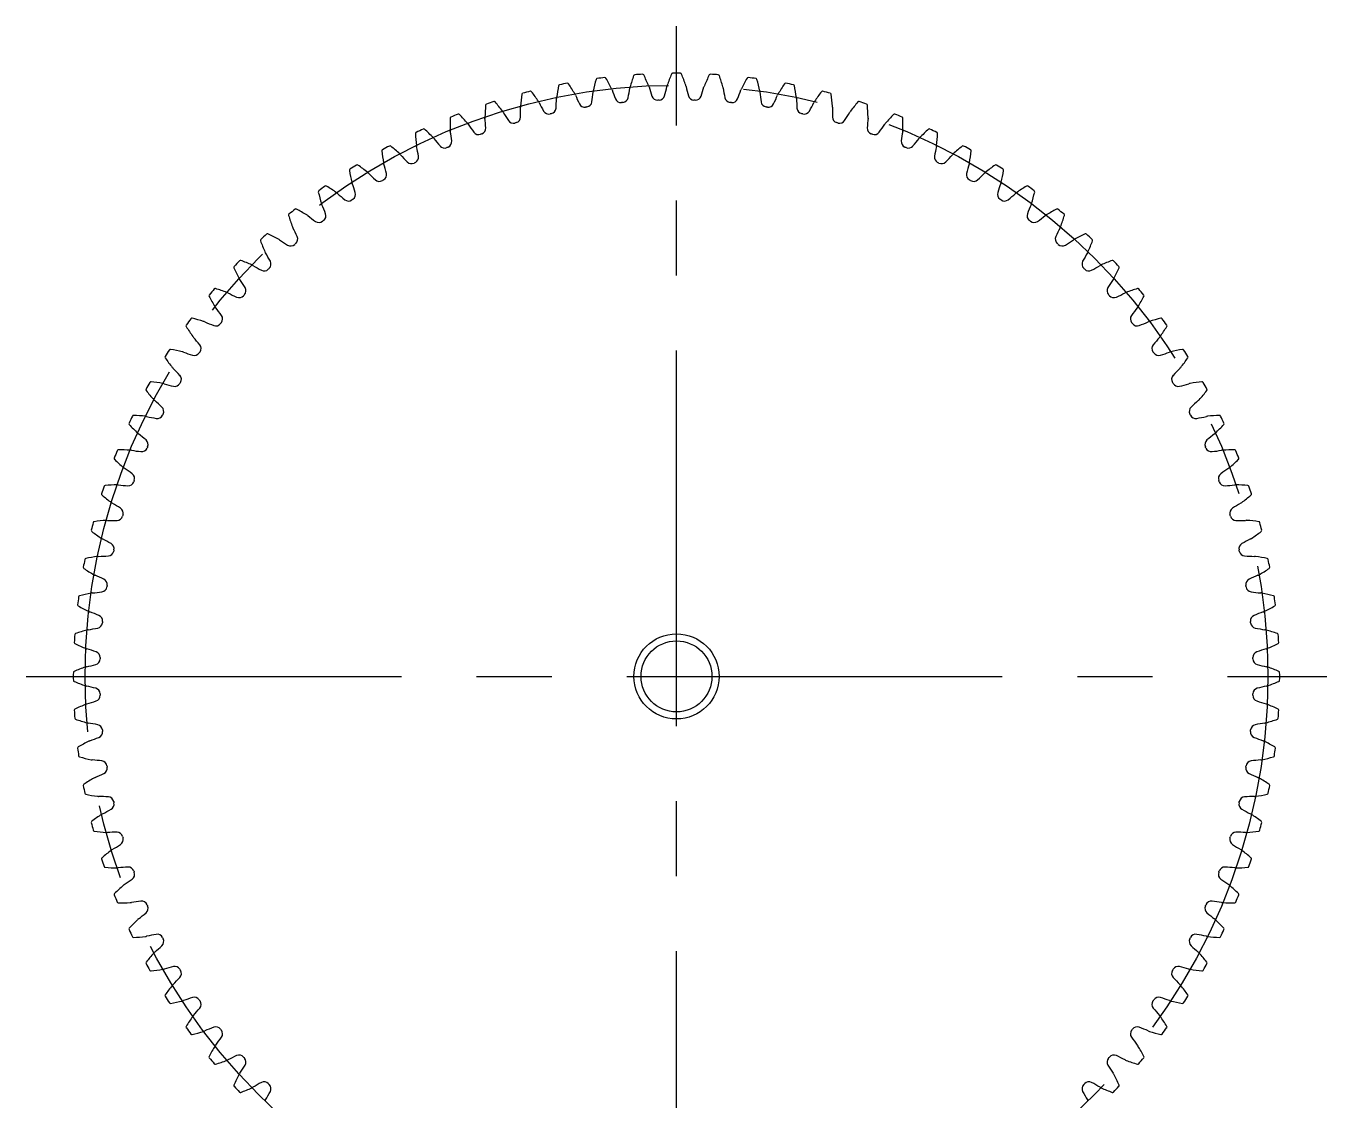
# Model space of a CAD drawing. Extents: x -2 to 81, y -8 to 63.
# Drawn here: x -2 to 53, y 17.5 to 63 of the extents above; entities that cross this region are included whole.
import ezdxf

# ---------------------------------------------------------------- set-up
doc = ezdxf.new("R2010")
doc.units = 0
doc.header["$LTSCALE"] = 0.5
doc.linetypes.add('CENTER', pattern=[50.8, 31.75, -6.35, 6.35, -6.35])
doc.layers.add('MSM_CENTER', color=1, linetype='CENTER')
doc.layers.add('MSM_CONTINUOUS', color=7, linetype='CONTINUOUS')

msp = doc.modelspace()

# ---------------------------------------------------------------- linework, layer by layer
at = {"layer": 'MSM_CENTER'}
for p, q in [((25.5, 8), (25.5, 63)), ((-2, 35.5), (53, 35.5))]:
    msp.add_line(p, q, dxfattribs=at)
msp.add_circle((25.5, 35.5), 25, dxfattribs=at)
at = {"layer": 'MSM_CONTINUOUS'}
for radius in [1.8, 1.5]:
    msp.add_circle((25.5, 35.5), radius, dxfattribs=at)
for centre, radius, start, end in [((20.567, 60.467), 0.05, 101.1765, 168.2292), ((25.5, 35.5), 25.5, 100.4241, 101.1759), ((20.895, 60.53), 0.05, 33.3708, 100.4241), ((13.978, 55.974), 8.333, 29.9, 33.3708), ((30.132, 58.532), 8.333, 164.6292, 168.1), ((22.145, 60.728), 0.05, 97.5765, 164.6292), ((25.5, 35.5), 25.5, 96.8241, 97.5759), ((22.476, 60.77), 0.05, 29.7708, 96.824), ((15.286, 56.657), 8.333, 26.3, 29.7708), ((31.569, 58.196), 8.333, 161.0292, 164.5), ((23.735, 60.889), 0.05, 93.9759, 161.0292), ((25.5, 35.5), 25.5, 93.2241, 93.9759), ((24.069, 60.91), 0.05, 26.1708, 93.2241), ((16.635, 57.256), 8.333, 22.7, 26.1708), ((32.982, 57.77), 8.333, 157.4292, 160.9), ((25.333, 60.949), 0.05, 90.3759, 157.4292), ((25.5, 35.5), 25.5, 89.6241, 90.3759), ((25.667, 60.949), 0.05, 22.5708, 89.624), ((18.018, 57.77), 8.333, 19.1, 22.5708), ((34.365, 57.256), 8.333, 153.8292, 157.3), ((26.931, 60.91), 0.05, 86.7759, 153.8292), ((25.5, 35.5), 25.5, 86.0241, 86.7759), ((27.265, 60.889), 0.05, 18.9708, 86.0241), ((19.431, 58.196), 8.333, 15.5, 18.9708), ((35.714, 56.657), 8.333, 150.2292, 153.7), ((28.524, 60.77), 0.05, 83.1759, 150.2292), ((25.5, 35.5), 25.5, 82.4241, 83.1759), ((28.855, 60.728), 0.05, 15.3708, 82.4241), ((20.868, 58.532), 8.333, 11.9, 15.3708), ((37.022, 55.974), 8.333, 146.6292, 150.1), ((30.105, 60.53), 0.05, 79.5759, 146.6292), ((25.5, 35.5), 25.5, 78.8241, 79.5759), ((30.433, 60.467), 0.05, 11.7708, 78.8241), ((27.208, 58.931), 8.333, 171.8292, 175.3), ((19.009, 60.108), 0.05, 104.7765, 171.8292), ((25.5, 35.5), 25.5, 104.0241, 104.7759), ((19.333, 60.191), 0.05, 36.9708, 104.0241), ((12.715, 55.21), 8.333, 33.5, 36.9708), ((20.842, 59.921), 0.416, 171.7, 178.794), ((28.676, 58.778), 8.333, 168.2292, 171.7), ((20.842, 59.921), 0.416, 22.806, 29.9001), ((28.316, 63.063), 7.692, 202.806, 205.8598), ((14.305, 60.844), 7.692, 352.1402, 355.194), ((22.384, 60.165), 0.416, 168.1, 175.194), ((22.384, 60.165), 0.416, 19.206, 26.3001), ((30.041, 62.832), 7.692, 199.206, 202.2598), ((23.212, 60.018), 0.25, 275.3309, 348.5402), ((15.918, 61.497), 7.692, 348.5402, 351.594), ((23.939, 60.312), 0.416, 164.5, 171.594), ((23.939, 60.312), 0.416, 15.606, 22.7001), ((31.748, 62.493), 7.692, 195.606, 198.6598), ((24.697, 60.112), 0.25, 198.6599, 271.8691), ((24.756, 60.114), 0.25, 271.731, 344.9402), ((17.569, 62.047), 7.692, 344.9402, 347.994), ((25.5, 60.361), 0.416, 160.9, 167.994), ((25.5, 60.361), 0.416, 12.006, 19.1001), ((33.431, 62.047), 7.692, 192.006, 195.0598), ((26.244, 60.114), 0.25, 195.0599, 268.2691), ((26.303, 60.112), 0.25, 268.1309, 341.3401), ((19.252, 62.493), 7.692, 341.3402, 344.394), ((27.061, 60.312), 0.416, 157.3, 164.394), ((27.061, 60.312), 0.416, 8.406, 15.5), ((35.082, 61.497), 7.692, 188.406, 191.4598), ((27.788, 60.018), 0.25, 191.4599, 264.6691), ((20.959, 62.832), 7.692, 337.7402, 340.794), ((28.616, 60.165), 0.416, 153.7, 160.794), ((28.616, 60.165), 0.416, 4.806, 11.9), ((36.695, 60.844), 7.692, 184.806, 187.8598), ((22.684, 63.063), 7.692, 334.1402, 337.194), ((30.158, 59.921), 0.416, 150.1, 157.194), ((22.324, 58.778), 8.333, 8.3, 11.7708), ((30.158, 59.921), 0.416, 1.206, 8.3), ((38.285, 55.21), 8.333, 143.0292, 146.5), ((31.667, 60.191), 0.05, 75.9759, 143.0292), ((25.5, 35.5), 25.5, 75.2241, 75.9759), ((31.991, 60.108), 0.05, 8.1708, 75.2241), ((23.792, 58.931), 8.333, 4.7, 8.1708), ((25.734, 58.992), 8.333, 175.4292, 178.9), ((17.477, 59.652), 0.05, 108.3765, 175.4292), ((25.5, 35.5), 25.5, 107.6241, 108.3759), ((17.795, 59.755), 0.05, 40.5708, 107.6241), ((11.502, 54.368), 8.333, 37.1, 40.5708), ((19.317, 59.58), 0.416, 175.3, 182.394), ((11.217, 59.241), 7.692, 359.3402, 2.394), ((19.317, 59.58), 0.416, 26.406, 33.5001), ((26.579, 63.186), 7.692, 206.406, 209.4598), ((20.099, 59.525), 0.25, 209.4599, 282.6691), ((20.157, 59.538), 0.25, 282.5309, 355.7402), ((12.735, 60.091), 7.692, 355.7402, 358.794), ((21.618, 59.817), 0.25, 205.8599, 279.0691), ((25.5, 35.5), 24.375, 98.9309, 99.0691), ((21.677, 59.826), 0.25, 278.9309, 352.1402), ((23.153, 60.013), 0.25, 202.2599, 275.4691), ((25.5, 35.5), 24.375, 95.3309, 95.4691), ((25.5, 35.5), 24.375, 91.7309, 91.8691), ((25.5, 35.5), 24.375, 88.1309, 88.2691), ((25.5, 35.5), 24.375, 84.5309, 84.6691), ((27.847, 60.013), 0.25, 264.5309, 337.7401), ((29.323, 59.826), 0.25, 187.8599, 261.0691), ((25.5, 35.5), 24.375, 80.9309, 81.0691), ((29.382, 59.817), 0.25, 260.9309, 334.1401), ((38.265, 60.091), 7.692, 181.206, 184.2598), ((30.843, 59.538), 0.25, 184.2599, 257.4691), ((30.901, 59.525), 0.25, 257.3309, 330.5401), ((24.421, 63.186), 7.692, 330.5402, 333.594), ((31.683, 59.58), 0.416, 146.5, 153.594), ((39.783, 59.241), 7.692, 177.606, 180.6598), ((31.683, 59.58), 0.416, 357.606, 4.7), ((39.498, 54.368), 8.333, 139.4292, 142.9), ((33.205, 59.755), 0.05, 72.3759, 139.4292), ((25.5, 35.5), 25.5, 71.6241, 72.3759), ((33.523, 59.652), 0.05, 4.5708, 71.6241), ((25.266, 58.992), 8.333, 1.1, 4.5708), ((24.258, 58.96), 8.333, 179.0292, 182.5), ((15.976, 59.101), 0.05, 111.9765, 179.0292), ((25.5, 35.5), 25.5, 111.2241, 111.9759), ((16.287, 59.224), 0.05, 44.1708, 111.2241), ((10.345, 53.452), 8.333, 40.7, 44.1708), ((16.348, 58.615), 0.416, 33.606, 40.7001), ((17.818, 59.144), 0.416, 178.9, 185.994), ((9.754, 58.297), 7.692, 2.9402, 5.994), ((17.818, 59.144), 0.416, 30.006, 37.1001), ((24.839, 63.199), 7.692, 210.006, 213.0598), ((18.601, 59.139), 0.25, 213.0598, 286.2691), ((25.5, 35.5), 24.375, 106.1309, 106.2691), ((18.658, 59.155), 0.25, 286.1309, 359.3402), ((25.5, 35.5), 24.375, 102.5309, 102.6691), ((25.5, 35.5), 24.375, 77.3309, 77.4691), ((32.342, 59.155), 0.25, 180.6599, 253.8691), ((25.5, 35.5), 24.375, 73.7309, 73.8691), ((32.399, 59.139), 0.25, 253.7309, 326.9401), ((26.161, 63.199), 7.692, 326.9402, 329.994), ((33.182, 59.144), 0.416, 142.9, 149.994), ((41.246, 58.297), 7.692, 174.006, 177.0598), ((33.182, 59.144), 0.416, 354.006, 1.1), ((34.652, 58.615), 0.416, 139.3, 146.394), ((40.655, 53.452), 8.333, 135.8292, 139.3), ((34.713, 59.224), 0.05, 68.7759, 135.8292), ((25.5, 35.5), 25.5, 68.0241, 68.7759), ((35.024, 59.101), 0.05, 0.9708, 68.0241), ((26.742, 58.96), 8.333, 357.5, 0.9708), ((14.513, 58.456), 0.05, 115.5759, 182.6292), ((22.788, 58.836), 8.333, 182.6292, 186.1), ((25.5, 35.5), 25.5, 114.8241, 115.5759), ((14.815, 58.598), 0.05, 47.7708, 114.8241), ((9.248, 52.465), 8.333, 44.3, 47.7708), ((16.348, 58.615), 0.416, 182.5, 189.594), ((8.354, 57.264), 7.692, 6.5402, 9.594), ((23.101, 63.103), 7.692, 213.606, 216.6598), ((17.131, 58.659), 0.25, 216.6598, 289.8691), ((25.5, 35.5), 24.375, 109.7309, 109.8691), ((17.187, 58.679), 0.25, 289.7309, 2.9402), ((33.813, 58.679), 0.25, 177.0599, 250.2691), ((25.5, 35.5), 24.375, 70.1309, 70.2691), ((33.869, 58.659), 0.25, 250.1309, 323.3401), ((27.899, 63.103), 7.692, 323.3402, 326.394), ((42.646, 57.264), 7.692, 170.406, 173.4598), ((34.652, 58.615), 0.416, 350.406, 357.5), ((41.752, 52.465), 8.333, 132.2292, 135.7), ((36.185, 58.598), 0.05, 65.1759, 132.2292), ((25.5, 35.5), 25.5, 64.4241, 65.1759), ((28.212, 58.836), 8.333, 353.9, 357.3708), ((36.487, 58.456), 0.05, 357.3708, 64.4241), ((13.093, 57.721), 0.05, 119.1759, 186.2292), ((25.5, 35.5), 25.5, 118.4241, 119.1759), ((13.386, 57.882), 0.05, 51.3708, 118.4241), ((8.215, 51.411), 8.333, 47.9, 51.3708), ((14.915, 57.995), 0.416, 186.1, 193.194), ((7.021, 56.144), 7.692, 10.1402, 13.194), ((14.915, 57.995), 0.416, 37.206, 44.3001), ((21.372, 62.898), 7.692, 217.206, 220.2598), ((15.693, 58.088), 0.25, 220.2598, 293.4691), ((25.5, 35.5), 24.375, 113.3309, 113.4691), ((15.747, 58.111), 0.25, 293.3309, 6.5402), ((35.253, 58.111), 0.25, 173.4599, 246.6691), ((25.5, 35.5), 24.375, 66.5309, 66.6691), ((35.307, 58.088), 0.25, 246.5309, 319.7401), ((29.628, 62.898), 7.692, 319.7402, 322.794), ((36.085, 57.995), 0.416, 135.7, 142.794), ((43.979, 56.144), 7.692, 166.806, 169.8598), ((36.085, 57.995), 0.416, 346.806, 353.9), ((42.785, 51.411), 8.333, 128.6292, 132.1), ((37.614, 57.882), 0.05, 61.5765, 128.6292), ((25.5, 35.5), 25.5, 60.8241, 61.5759), ((37.907, 57.721), 0.05, 353.7708, 60.8241), ((21.328, 58.62), 8.333, 186.2292, 189.7), ((13.523, 57.286), 0.416, 189.7, 196.794), ((13.523, 57.286), 0.416, 40.806, 47.9001), ((19.66, 62.584), 7.692, 220.806, 223.8598), ((14.294, 57.428), 0.25, 223.8598, 297.0691), ((25.5, 35.5), 24.375, 116.9309, 117.0691), ((14.347, 57.454), 0.25, 296.9309, 10.1402), ((36.653, 57.454), 0.25, 169.8599, 243.0691), ((25.5, 35.5), 24.375, 62.9309, 63.0691), ((36.706, 57.428), 0.25, 242.9309, 316.1401), ((31.34, 62.584), 7.692, 316.1402, 319.194), ((37.477, 57.286), 0.416, 132.1, 139.194), ((37.477, 57.286), 0.416, 343.206, 350.3), ((29.672, 58.62), 8.333, 350.3, 353.7708), ((11.723, 56.898), 0.05, 122.7759, 189.8292), ((19.884, 58.312), 8.333, 189.8292, 193.3), ((25.5, 35.5), 25.5, 122.0241, 122.7759), ((12.004, 57.077), 0.05, 54.9708, 122.0241), ((7.25, 50.294), 8.333, 51.5, 54.9708), ((12.179, 56.491), 0.416, 44.406, 51.5001), ((17.971, 62.164), 7.692, 224.406, 227.4598), ((12.99, 56.711), 0.25, 300.5309, 13.7402), ((5.761, 54.943), 7.692, 13.7402, 16.794), ((38.01, 56.711), 0.25, 166.2599, 239.4691), ((45.239, 54.943), 7.692, 163.206, 166.2598), ((33.029, 62.164), 7.692, 312.5402, 315.594), ((38.821, 56.491), 0.416, 128.5, 135.594), ((43.75, 50.294), 8.333, 125.0292, 128.5), ((38.996, 57.077), 0.05, 57.9765, 125.0292), ((25.5, 35.5), 25.5, 57.2241, 57.9759), ((31.116, 58.312), 8.333, 346.7, 350.1708), ((39.277, 56.898), 0.05, 350.1708, 57.2241), ((25.5, 35.5), 25.5, 125.6241, 126.3759), ((10.676, 56.187), 0.05, 58.5708, 125.6241), ((6.357, 49.119), 8.333, 55.1, 58.5708), ((12.179, 56.491), 0.416, 193.3, 200.394), ((4.579, 53.665), 7.692, 17.3402, 20.394), ((12.939, 56.681), 0.25, 227.4598, 300.6691), ((25.5, 35.5), 24.375, 120.5309, 120.6691), ((25.5, 35.5), 24.375, 59.3309, 59.4691), ((38.061, 56.681), 0.25, 239.3309, 312.5401), ((46.421, 53.665), 7.692, 159.606, 162.6598), ((38.821, 56.491), 0.416, 339.606, 346.7), ((44.643, 49.119), 8.333, 121.4292, 124.9), ((40.324, 56.187), 0.05, 54.3765, 121.4292), ((25.5, 35.5), 25.5, 53.6241, 54.3759), ((10.406, 55.991), 0.05, 126.3759, 193.4292), ((18.463, 57.915), 8.333, 193.4292, 196.9), ((10.887, 55.613), 0.416, 48.006, 55.1001), ((16.312, 61.639), 7.692, 228.006, 231.0598), ((11.634, 55.85), 0.25, 231.0598, 304.2691), ((25.5, 35.5), 24.375, 124.1309, 124.2691), ((11.683, 55.884), 0.25, 304.1309, 17.3402), ((39.317, 55.884), 0.25, 162.6599, 235.8691), ((25.5, 35.5), 24.375, 55.7309, 55.8691), ((39.366, 55.85), 0.25, 235.7309, 308.9401), ((34.688, 61.639), 7.692, 308.9402, 311.994), ((40.113, 55.613), 0.416, 124.9, 131.994), ((32.537, 57.915), 8.333, 343.1, 346.5708), ((40.594, 55.991), 0.05, 346.5708, 53.6241), ((9.149, 55.003), 0.05, 129.9765, 197.0292), ((25.5, 35.5), 25.5, 129.2241, 129.9759), ((9.407, 55.216), 0.05, 62.1708, 129.2241), ((5.54, 47.89), 8.333, 58.7, 62.1708), ((9.653, 54.656), 0.416, 51.606, 58.7001), ((10.887, 55.613), 0.416, 196.9, 203.994), ((3.48, 52.316), 7.692, 20.9402, 23.994), ((10.431, 54.976), 0.25, 307.7309, 20.9402), ((40.569, 54.976), 0.25, 159.0599, 232.2691), ((47.52, 52.316), 7.692, 156.006, 159.0598), ((40.113, 55.613), 0.416, 336.006, 343.1), ((41.347, 54.656), 0.416, 121.3, 128.394), ((45.46, 47.89), 8.333, 117.8292, 121.3), ((41.593, 55.216), 0.05, 50.7765, 117.8292), ((25.5, 35.5), 25.5, 50.0241, 50.7759), ((41.851, 55.003), 0.05, 342.9708, 50.0241), ((17.069, 57.429), 8.333, 197.0292, 200.5), ((9.653, 54.656), 0.416, 200.5, 207.594), ((2.467, 50.9), 7.692, 24.5402, 27.594), ((14.689, 61.01), 7.692, 231.606, 234.6598), ((10.384, 54.939), 0.25, 234.6598, 307.8691), ((25.5, 35.5), 24.375, 127.7309, 127.8691), ((25.5, 35.5), 24.375, 52.1309, 52.2691), ((40.616, 54.939), 0.25, 232.1309, 305.3401), ((36.311, 61.01), 7.692, 305.3402, 308.394), ((48.533, 50.9), 7.692, 152.406, 155.4598), ((41.347, 54.656), 0.416, 332.406, 339.5), ((33.931, 57.429), 8.333, 339.5, 342.9708), ((7.957, 53.938), 0.05, 133.5765, 200.6292), ((15.709, 56.856), 8.333, 200.6292, 204.1), ((25.5, 35.5), 25.5, 132.8241, 133.5759), ((8.2, 54.166), 0.05, 65.7708, 132.8241), ((4.801, 46.612), 8.333, 62.3, 65.7708), ((8.482, 53.623), 0.416, 55.206, 62.3001), ((13.108, 60.281), 7.692, 235.206, 238.2598), ((9.237, 53.991), 0.25, 311.3309, 24.5402), ((41.763, 53.991), 0.25, 155.4599, 228.6691), ((37.892, 60.281), 7.692, 301.7402, 304.794), ((42.518, 53.623), 0.416, 117.7, 124.794), ((46.199, 46.612), 8.333, 114.2292, 117.7), ((42.8, 54.166), 0.05, 47.1759, 114.2291), ((25.5, 35.5), 25.5, 46.4241, 47.1759), ((35.291, 56.856), 8.333, 335.9, 339.3708), ((43.043, 53.938), 0.05, 339.3708, 46.4241), ((8.482, 53.623), 0.416, 204.1, 211.194), ((1.546, 49.423), 7.692, 28.1402, 31.194), ((9.193, 53.952), 0.25, 238.2599, 311.4691), ((25.5, 35.5), 24.375, 131.3309, 131.4691), ((25.5, 35.5), 24.375, 48.5309, 48.6691), ((41.807, 53.952), 0.25, 228.5309, 301.7401), ((49.454, 49.423), 7.692, 148.806, 151.8598), ((42.518, 53.623), 0.416, 328.806, 335.9), ((6.834, 52.8), 0.05, 137.1759, 204.2292), ((25.5, 35.5), 25.5, 136.4241, 137.1759), ((7.062, 53.043), 0.05, 69.3708, 136.4241), ((4.144, 45.291), 8.333, 65.9, 69.3708), ((7.377, 52.518), 0.416, 58.806, 65.9), ((11.577, 59.454), 7.692, 238.806, 241.8598), ((8.109, 52.933), 0.25, 314.9309, 28.1402), ((42.891, 52.933), 0.25, 151.8599, 225.0691), ((39.423, 59.454), 7.692, 298.1402, 301.194), ((43.623, 52.518), 0.416, 114.1, 121.194), ((46.856, 45.291), 8.333, 110.6292, 114.1), ((43.938, 53.043), 0.05, 43.5759, 110.6291), ((25.5, 35.5), 25.5, 42.8241, 43.5759), ((44.166, 52.8), 0.05, 335.7708, 42.8241), ((14.388, 56.199), 8.333, 204.2292, 207.7), ((7.377, 52.518), 0.416, 207.7, 214.794), ((0.719, 47.892), 7.692, 31.7402, 34.794), ((8.067, 52.891), 0.25, 241.8599, 315.0691), ((25.5, 35.5), 24.375, 134.9309, 135.0691), ((25.5, 35.5), 24.375, 44.9309, 45.0691), ((42.933, 52.891), 0.25, 224.9309, 298.1401), ((50.281, 47.892), 7.692, 145.206, 148.2598), ((43.623, 52.518), 0.416, 325.206, 332.3), ((36.612, 56.199), 8.333, 332.3, 335.7708), ((25.5, 35.5), 25.5, 140.0241, 140.7759), ((5.997, 51.851), 0.05, 72.9708, 140.0241), ((3.571, 43.931), 8.333, 69.5, 72.9708), ((6.344, 51.347), 0.416, 62.406, 69.5), ((10.1, 58.533), 7.692, 242.406, 245.4598), ((7.048, 51.807), 0.25, 318.5309, 31.7402), ((43.952, 51.807), 0.25, 148.2599, 221.4691), ((40.9, 58.533), 7.692, 294.5402, 297.594), ((44.656, 51.347), 0.416, 110.5, 117.594), ((47.429, 43.931), 8.333, 107.0292, 110.5), ((45.003, 51.851), 0.05, 39.9759, 107.0291), ((25.5, 35.5), 25.5, 39.2241, 39.9759), ((5.784, 51.593), 0.05, 140.7765, 207.8292), ((13.11, 55.46), 8.333, 207.8292, 211.3), ((7.009, 51.763), 0.25, 245.4599, 318.6691), ((25.5, 35.5), 24.375, 138.5309, 138.6691), ((25.5, 35.5), 24.375, 41.3309, 41.4691), ((43.991, 51.763), 0.25, 221.3309, 294.5401), ((37.89, 55.46), 8.333, 328.7, 332.1708), ((45.216, 51.593), 0.05, 332.1708, 39.2241), ((25.5, 35.5), 25.5, 143.6241, 144.3759), ((5.009, 50.594), 0.05, 76.5708, 143.6241), ((3.085, 42.537), 8.333, 73.1, 76.5708), ((6.344, 51.347), 0.416, 211.3, 218.394), ((-0.01, 46.311), 7.692, 35.3402, 38.394), ((6.061, 50.616), 0.25, 322.1309, 35.3402), ((44.939, 50.616), 0.25, 144.6599, 217.8691), ((51.01, 46.311), 7.692, 141.606, 144.6598), ((44.656, 51.347), 0.416, 321.606, 328.7), ((47.915, 42.537), 8.333, 103.4292, 106.9), ((45.991, 50.594), 0.05, 36.3759, 103.4291), ((25.5, 35.5), 25.5, 35.6241, 36.3759), ((4.813, 50.324), 0.05, 144.3765, 211.4292), ((11.881, 54.643), 8.333, 211.4292, 214.9), ((5.387, 50.113), 0.416, 66.006, 73.1), ((8.684, 57.52), 7.692, 246.006, 249.0598), ((6.024, 50.569), 0.25, 249.0599, 322.2691), ((25.5, 35.5), 24.375, 142.1309, 142.2691), ((25.5, 35.5), 24.375, 37.7309, 37.8691), ((44.976, 50.569), 0.25, 217.7309, 290.9401), ((42.316, 57.52), 7.692, 290.9402, 293.994), ((45.613, 50.113), 0.416, 106.9, 113.994), ((39.119, 54.643), 8.333, 325.1, 328.5708), ((46.187, 50.324), 0.05, 328.5708, 35.6241), ((5.387, 50.113), 0.416, 214.9, 221.994), ((-0.639, 44.688), 7.692, 38.9402, 41.994), ((5.15, 49.366), 0.25, 325.7309, 38.9402), ((45.85, 49.366), 0.25, 141.0599, 214.2691), ((51.639, 44.688), 7.692, 138.006, 141.0598), ((45.613, 50.113), 0.416, 318.006, 325.1), ((3.923, 48.996), 0.05, 147.9759, 215.0292), ((25.5, 35.5), 25.5, 147.2241, 147.9759), ((10.706, 53.75), 8.333, 215.0292, 218.5), ((4.102, 49.277), 0.05, 80.1708, 147.2241), ((2.688, 41.116), 8.333, 76.7, 80.1708), ((4.509, 48.821), 0.416, 69.606, 76.7), ((7.335, 56.421), 7.692, 249.606, 252.6598), ((5.116, 49.317), 0.25, 252.6599, 325.8691), ((25.5, 35.5), 24.375, 145.7309, 145.8691), ((25.5, 35.5), 24.375, 34.1309, 34.2691), ((45.884, 49.317), 0.25, 214.1309, 287.3401), ((43.665, 56.421), 7.692, 287.3402, 290.394), ((46.491, 48.821), 0.416, 103.3, 110.394), ((48.312, 41.116), 8.333, 99.8292, 103.3), ((40.294, 53.75), 8.333, 321.5, 324.9708), ((46.898, 49.277), 0.05, 32.7759, 99.8291), ((25.5, 35.5), 25.5, 32.0241, 32.7759), ((47.077, 48.996), 0.05, 324.9708, 32.0241), ((4.509, 48.821), 0.416, 218.5, 225.594), ((-1.164, 43.029), 7.692, 42.5402, 45.594), ((52.164, 43.029), 7.692, 134.406, 137.4598), ((46.491, 48.821), 0.416, 314.406, 321.5), ((25.5, 35.5), 25.5, 150.8241, 151.5759), ((3.279, 47.907), 0.05, 83.7708, 150.8241), ((2.38, 39.672), 8.333, 80.3, 83.7708), ((3.714, 47.477), 0.416, 73.206, 80.3001), ((6.057, 55.239), 7.692, 253.206, 256.2598), ((4.289, 48.01), 0.25, 256.2599, 329.4691), ((4.319, 48.061), 0.25, 329.3309, 42.5402), ((25.5, 35.5), 24.375, 149.3309, 149.4691), ((46.681, 48.061), 0.25, 137.4599, 210.6691), ((25.5, 35.5), 24.375, 30.5309, 30.6691), ((46.711, 48.01), 0.25, 210.5309, 283.7401), ((44.943, 55.239), 7.692, 283.7402, 286.794), ((47.286, 47.477), 0.416, 99.7, 106.794), ((48.62, 39.672), 8.333, 96.2292, 99.7), ((47.721, 47.907), 0.05, 29.1765, 96.2292), ((25.5, 35.5), 25.5, 28.4241, 29.1759), ((3.118, 47.614), 0.05, 151.5759, 218.6292), ((9.589, 52.785), 8.333, 218.6292, 222.1), ((41.411, 52.785), 8.333, 317.9, 321.3708), ((47.882, 47.614), 0.05, 321.3708, 28.4241), ((3.714, 47.477), 0.416, 222.1, 229.194), ((-1.584, 41.34), 7.692, 46.1402, 49.194), ((3.572, 46.706), 0.25, 332.9309, 46.1402), ((47.428, 46.706), 0.25, 133.8599, 207.0691), ((52.584, 41.34), 7.692, 130.806, 133.8598), ((47.286, 47.477), 0.416, 310.806, 317.9), ((2.402, 46.185), 0.05, 155.1759, 222.2291), ((25.5, 35.5), 25.5, 154.4241, 155.1759), ((2.544, 46.487), 0.05, 87.3708, 154.4241), ((2.164, 38.212), 8.333, 83.9, 87.3708), ((3.005, 46.085), 0.416, 76.806, 83.9), ((4.856, 53.979), 7.692, 256.806, 259.8598), ((3.546, 46.653), 0.25, 259.8599, 333.0691), ((25.5, 35.5), 24.375, 152.9309, 153.0691), ((25.5, 35.5), 24.375, 26.9309, 27.0691), ((47.454, 46.653), 0.25, 206.9309, 280.1401), ((46.144, 53.979), 7.692, 280.1402, 283.194), ((47.995, 46.085), 0.416, 96.1, 103.194), ((48.836, 38.212), 8.333, 92.6292, 96.1), ((48.456, 46.487), 0.05, 25.5765, 92.6292), ((25.5, 35.5), 25.5, 24.8241, 25.5759), ((48.598, 46.185), 0.05, 317.7708, 24.8241), ((8.535, 51.752), 8.333, 222.2292, 225.7), ((3.005, 46.085), 0.416, 225.7, 232.794), ((-1.898, 39.628), 7.692, 49.7402, 52.794), ((52.898, 39.628), 7.692, 127.206, 130.2598), ((47.995, 46.085), 0.416, 307.206, 314.3), ((42.465, 51.752), 8.333, 314.3, 317.7708), ((2.889, 45.253), 0.25, 263.4599, 336.6691), ((2.912, 45.307), 0.25, 336.5309, 49.7402), ((25.5, 35.5), 24.375, 156.5309, 156.6691), ((48.088, 45.307), 0.25, 130.2599, 203.4691), ((25.5, 35.5), 24.375, 23.3309, 23.4691), ((48.111, 45.253), 0.25, 203.3309, 276.5401), ((1.776, 44.713), 0.05, 158.7759, 225.8292), ((25.5, 35.5), 25.5, 158.0241, 158.7759), ((7.548, 50.655), 8.333, 225.8292, 229.3), ((1.899, 45.024), 0.05, 90.9708, 158.0241), ((2.04, 36.742), 8.333, 87.5, 90.9708), ((2.385, 44.652), 0.416, 80.406, 87.5), ((3.736, 52.646), 7.692, 260.406, 263.4598), ((47.264, 52.646), 7.692, 276.5402, 279.594), ((48.615, 44.652), 0.416, 92.5, 99.594), ((48.96, 36.742), 8.333, 89.0292, 92.5), ((43.452, 50.655), 8.333, 310.7, 314.1708), ((49.101, 45.024), 0.05, 21.9759, 89.0292), ((25.5, 35.5), 25.5, 21.2241, 21.9759), ((49.224, 44.713), 0.05, 314.1708, 21.2241), ((2.385, 44.652), 0.416, 229.3, 236.394), ((-2.103, 37.899), 7.692, 53.3402, 56.394), ((2.341, 43.869), 0.25, 340.1309, 53.3402), ((48.659, 43.869), 0.25, 126.6599, 199.8691), ((53.103, 37.899), 7.692, 123.606, 126.6598), ((48.615, 44.652), 0.416, 303.606, 310.7), ((25.5, 35.5), 25.5, 161.6241, 162.3759), ((1.348, 43.523), 0.05, 94.5708, 161.6241), ((2.008, 35.266), 8.333, 91.1, 94.5708), ((1.856, 43.182), 0.416, 84.006, 91.1), ((2.703, 51.246), 7.692, 264.006, 267.0598), ((2.321, 43.813), 0.25, 267.0599, 340.2691), ((25.5, 35.5), 24.375, 160.1309, 160.2691), ((25.5, 35.5), 24.375, 19.7309, 19.8691), ((48.679, 43.813), 0.25, 199.7309, 272.9401), ((48.297, 51.246), 7.692, 272.9402, 275.994), ((49.144, 43.182), 0.416, 88.9, 95.994), ((48.992, 35.266), 8.333, 85.4292, 88.9), ((49.652, 43.523), 0.05, 18.3759, 85.4292), ((25.5, 35.5), 25.5, 17.6241, 18.3759), ((1.245, 43.205), 0.05, 162.3759, 229.4292), ((6.632, 49.498), 8.333, 229.4292, 232.9), ((44.368, 49.498), 8.333, 307.1, 310.5708), ((49.755, 43.205), 0.05, 310.5708, 17.6241), ((1.856, 43.182), 0.416, 232.9, 239.994), ((-2.199, 36.161), 7.692, 56.9402, 59.994), ((1.861, 42.399), 0.25, 343.7309, 56.9402), ((49.139, 42.399), 0.25, 123.0599, 196.2691), ((53.199, 36.161), 7.692, 120.006, 123.0598), ((49.144, 43.182), 0.416, 300.006, 307.1), ((25.5, 35.5), 25.5, 165.2241, 165.9759), ((0.892, 41.991), 0.05, 98.1708, 165.2241), ((2.069, 33.792), 8.333, 94.7, 98.1708), ((1.42, 41.683), 0.416, 87.606, 94.7), ((1.759, 49.783), 7.692, 267.606, 270.6598), ((1.845, 42.342), 0.25, 270.6599, 343.8691), ((25.5, 35.5), 24.375, 163.7309, 163.8691), ((25.5, 35.5), 24.375, 16.1309, 16.2691), ((49.155, 42.342), 0.25, 196.1309, 269.3401), ((49.241, 49.783), 7.692, 269.3402, 272.394), ((49.58, 41.683), 0.416, 85.3, 92.394), ((48.931, 33.792), 8.333, 81.8292, 85.3), ((50.108, 41.991), 0.05, 14.7759, 81.8292), ((25.5, 35.5), 25.5, 14.0241, 14.7759), ((0.809, 41.667), 0.05, 165.9759, 233.0292), ((5.79, 48.285), 8.333, 233.0292, 236.5), ((1.42, 41.683), 0.416, 236.5, 243.594), ((-2.186, 34.421), 7.692, 60.5402, 63.594), ((53.186, 34.421), 7.692, 116.406, 119.4598), ((49.58, 41.683), 0.416, 296.406, 303.5), ((45.21, 48.285), 8.333, 303.5, 306.9708), ((50.191, 41.667), 0.05, 306.9708, 14.0241), ((1.462, 40.843), 0.25, 274.2599, 347.4691), ((1.475, 40.901), 0.25, 347.3309, 60.5402), ((25.5, 35.5), 24.375, 167.3309, 167.4691), ((49.525, 40.901), 0.25, 119.4599, 192.6691), ((25.5, 35.5), 24.375, 12.5309, 12.6691), ((49.538, 40.843), 0.25, 192.5309, 265.7401), ((25.5, 35.5), 25.5, 168.8241, 169.5759), ((0.533, 40.433), 0.05, 101.7708, 168.8241), ((2.222, 32.324), 8.333, 98.3, 101.7708), ((1.079, 40.158), 0.416, 91.206, 98.3001), ((0.909, 48.265), 7.692, 271.206, 274.2598), ((50.091, 48.265), 7.692, 265.7402, 268.794), ((49.921, 40.158), 0.416, 81.7, 88.794), ((48.778, 32.324), 8.333, 78.2292, 81.7), ((50.467, 40.433), 0.05, 11.1765, 78.2292), ((25.5, 35.5), 25.5, 10.4241, 11.1759), ((0.47, 40.105), 0.05, 169.5759, 236.6292), ((5.026, 47.022), 8.333, 236.6292, 240.1), ((1.079, 40.158), 0.416, 240.1, 247.194), ((-2.063, 32.684), 7.692, 64.1402, 67.194), ((1.183, 39.382), 0.25, 350.9309, 64.1402), ((49.817, 39.382), 0.25, 115.8599, 189.0691), ((53.063, 32.684), 7.692, 112.806, 115.8598), ((49.921, 40.158), 0.416, 292.806, 299.9), ((45.974, 47.022), 8.333, 299.9, 303.3708), ((50.53, 40.105), 0.05, 303.3708, 10.4241), ((0.156, 46.695), 7.692, 274.806, 277.8598), ((1.174, 39.323), 0.25, 277.8599, 351.0691), ((25.5, 35.5), 24.375, 170.9309, 171.0691), ((25.5, 35.5), 24.375, 8.9309, 9.0691), ((49.826, 39.323), 0.25, 188.9309, 262.1401), ((50.844, 46.695), 7.692, 262.1402, 265.194), ((0.23, 38.524), 0.05, 173.1759, 240.2292), ((25.5, 35.5), 25.5, 172.4241, 173.1759), ((0.272, 38.855), 0.05, 105.3708, 172.4241), ((2.468, 30.868), 8.333, 101.9, 105.3708), ((0.835, 38.616), 0.416, 94.806, 101.9001), ((50.165, 38.616), 0.416, 78.1, 85.194), ((48.532, 30.868), 8.333, 74.6292, 78.1), ((50.728, 38.855), 0.05, 7.5765, 74.6292), ((25.5, 35.5), 25.5, 6.8241, 7.5759), ((50.77, 38.524), 0.05, 299.7708, 6.8241), ((4.343, 45.714), 8.333, 240.2292, 243.7), ((0.835, 38.616), 0.416, 243.7, 250.794), ((-1.832, 30.959), 7.692, 67.7402, 70.794), ((0.987, 37.847), 0.25, 354.5309, 67.7402), ((50.013, 37.847), 0.25, 112.2599, 185.4691), ((52.832, 30.959), 7.692, 109.206, 112.2598), ((50.165, 38.616), 0.416, 289.206, 296.3), ((46.657, 45.714), 8.333, 296.3, 299.7708), ((2.804, 29.431), 8.333, 105.5, 108.9708), ((0.688, 37.061), 0.416, 98.406, 105.5001), ((-0.497, 45.082), 7.692, 278.406, 281.4598), ((0.982, 37.788), 0.25, 281.4599, 354.6691), ((25.5, 35.5), 24.375, 174.5309, 174.6691), ((25.5, 35.5), 24.375, 5.3309, 5.4691), ((50.018, 37.788), 0.25, 185.3309, 258.5401), ((51.497, 45.082), 7.692, 258.5402, 261.594), ((50.312, 37.061), 0.416, 74.5, 81.594), ((48.196, 29.431), 8.333, 71.0292, 74.5), ((25.5, 35.5), 25.5, 176.0241, 176.7759), ((0.09, 36.931), 0.05, 176.7759, 243.8292), ((0.111, 37.265), 0.05, 108.9708, 176.0241), ((3.744, 44.365), 8.333, 243.8292, 247.3), ((47.256, 44.365), 8.333, 292.7, 296.1708), ((50.889, 37.265), 0.05, 3.9765, 71.0292), ((50.91, 36.931), 0.05, 296.1708, 3.2241), ((25.5, 35.5), 25.5, 3.2241, 3.9759), ((0.688, 37.061), 0.416, 247.3, 254.394), ((-1.493, 29.252), 7.692, 71.3402, 74.394), ((0.888, 36.303), 0.25, 358.1309, 71.3402), ((50.112, 36.303), 0.25, 108.6599, 181.8691), ((52.493, 29.252), 7.692, 105.606, 108.6598), ((50.312, 37.061), 0.416, 285.606, 292.7), ((3.23, 28.018), 8.333, 109.1, 112.5708), ((0.639, 35.5), 0.416, 102.006, 109.1001), ((-1.047, 43.431), 7.692, 282.006, 285.0598), ((0.886, 36.244), 0.25, 285.0599, 358.2691), ((25.5, 35.5), 24.375, 178.1309, 178.2691), ((25.5, 35.5), 24.375, 1.7309, 1.8691), ((50.114, 36.244), 0.25, 181.7309, 254.9401), ((52.047, 43.431), 7.692, 254.9402, 257.994), ((50.361, 35.5), 0.416, 70.9, 77.994), ((47.77, 28.018), 8.333, 67.4292, 70.9), ((25.5, 35.5), 25.5, 179.6241, 180.3759), ((0.051, 35.667), 0.05, 112.5708, 179.6241), ((0.051, 35.333), 0.05, 180.3759, 247.4291), ((3.23, 42.982), 8.333, 247.4292, 250.9), ((47.77, 42.982), 8.333, 289.1, 292.5708), ((50.949, 35.667), 0.05, 0.3759, 67.4292), ((50.949, 35.333), 0.05, 292.5708, 359.6241), ((25.5, 35.5), 25.5, 359.6241, 0.3759), ((0.639, 35.5), 0.416, 250.9, 257.994), ((-1.047, 27.569), 7.692, 74.9402, 77.994), ((0.886, 34.756), 0.25, 1.7309, 74.9402), ((0.888, 34.697), 0.25, 288.6599, 1.8691), ((25.5, 35.5), 24.375, 181.7309, 181.8691), ((25.5, 35.5), 24.375, 358.1309, 358.2691), ((50.112, 34.697), 0.25, 178.1309, 251.3401), ((50.114, 34.756), 0.25, 105.0599, 178.2691), ((52.047, 27.569), 7.692, 102.006, 105.0598), ((50.361, 35.5), 0.416, 282.006, 289.1), ((0.09, 34.069), 0.05, 116.1708, 183.2241), ((3.744, 26.635), 8.333, 112.7, 116.1708), ((0.688, 33.939), 0.416, 105.606, 112.7001), ((-1.493, 41.748), 7.692, 285.606, 288.6598), ((52.493, 41.748), 7.692, 251.3402, 254.394), ((50.312, 33.939), 0.416, 67.3, 74.394), ((47.256, 26.635), 8.333, 63.8292, 67.3), ((50.91, 34.069), 0.05, 356.7759, 63.8292), ((25.5, 35.5), 25.5, 183.2241, 183.9759), ((0.111, 33.735), 0.05, 183.9759, 251.0291), ((2.804, 41.569), 8.333, 251.0292, 254.5), ((48.196, 41.569), 8.333, 285.5, 288.9708), ((50.889, 33.735), 0.05, 288.9708, 356.0241), ((25.5, 35.5), 25.5, 356.0241, 356.7759), ((0.688, 33.939), 0.416, 254.5, 261.594), ((-0.497, 25.918), 7.692, 78.5402, 81.594), ((0.982, 33.212), 0.25, 5.3309, 78.5402), ((0.987, 33.153), 0.25, 292.2599, 5.4691), ((25.5, 35.5), 24.375, 185.3309, 185.4691), ((50.013, 33.153), 0.25, 174.5309, 247.7401), ((25.5, 35.5), 24.375, 354.5309, 354.6691), ((50.018, 33.212), 0.25, 101.4599, 174.6691), ((51.497, 25.918), 7.692, 98.406, 101.4598), ((50.312, 33.939), 0.416, 278.406, 285.5), ((0.23, 32.476), 0.05, 119.7708, 186.8241), ((25.5, 35.5), 25.5, 186.8241, 187.5759), ((4.343, 25.286), 8.333, 116.3, 119.7708), ((0.835, 32.384), 0.416, 109.206, 116.3001), ((-1.832, 40.041), 7.692, 289.206, 292.2598), ((52.832, 40.041), 7.692, 247.7402, 250.794), ((50.165, 32.384), 0.416, 63.7, 70.794), ((46.657, 25.286), 8.333, 60.2292, 63.7), ((25.5, 35.5), 25.5, 352.4241, 353.1759), ((50.77, 32.476), 0.05, 353.1765, 60.2292), ((0.272, 32.145), 0.05, 187.5759, 254.6291), ((2.468, 40.132), 8.333, 254.6292, 258.1), ((0.835, 32.384), 0.416, 258.1, 265.194), ((0.156, 24.305), 7.692, 82.1402, 85.194), ((1.174, 31.677), 0.25, 8.9309, 82.1402), ((49.826, 31.677), 0.25, 97.8599, 171.0691), ((50.844, 24.305), 7.692, 94.806, 97.8598), ((50.165, 32.384), 0.416, 274.806, 281.9), ((48.532, 40.132), 8.333, 281.9, 285.3708), ((50.728, 32.145), 0.05, 285.3708, 352.4241), ((-2.063, 38.316), 7.692, 292.806, 295.8598), ((1.183, 31.618), 0.25, 295.8599, 9.0692), ((25.5, 35.5), 24.375, 188.9309, 189.0691), ((49.817, 31.618), 0.25, 170.9309, 244.1402), ((25.5, 35.5), 24.375, 350.9309, 351.0691), ((53.063, 38.316), 7.692, 244.1402, 247.194), ((0.47, 30.895), 0.05, 123.3708, 190.4241), ((25.5, 35.5), 25.5, 190.4241, 191.1759), ((5.026, 23.978), 8.333, 119.9, 123.3708), ((1.079, 30.842), 0.416, 112.806, 119.9001), ((49.921, 30.842), 0.416, 60.1, 67.194), ((45.974, 23.978), 8.333, 56.6292, 60.1), ((25.5, 35.5), 25.5, 348.8241, 349.5759), ((50.53, 30.895), 0.05, 349.5765, 56.6292), ((0.533, 30.567), 0.05, 191.1759, 258.2292), ((2.222, 38.676), 8.333, 258.2292, 261.7), ((1.079, 30.842), 0.416, 261.7, 268.794), ((0.909, 22.735), 7.692, 85.7402, 88.794), ((1.462, 30.157), 0.25, 12.5309, 85.7402), ((49.538, 30.157), 0.25, 94.2599, 167.4691), ((50.091, 22.735), 7.692, 91.206, 94.2598), ((49.921, 30.842), 0.416, 271.206, 278.3), ((48.778, 38.676), 8.333, 278.3, 281.7708), ((50.467, 30.567), 0.05, 281.7708, 348.8241), ((-2.186, 36.579), 7.692, 296.406, 299.4598), ((1.475, 30.099), 0.25, 299.4599, 12.6692), ((25.5, 35.5), 24.375, 192.5309, 192.6691), ((49.525, 30.099), 0.25, 167.3309, 240.5402), ((25.5, 35.5), 24.375, 347.3309, 347.4691), ((53.186, 36.579), 7.692, 240.5402, 243.594), ((0.809, 29.333), 0.05, 126.9708, 194.0241), ((25.5, 35.5), 25.5, 194.0241, 194.7759), ((5.79, 22.715), 8.333, 123.5, 126.9708), ((1.42, 29.317), 0.416, 116.406, 123.5001), ((49.58, 29.317), 0.416, 56.5, 63.594), ((45.21, 22.715), 8.333, 53.0292, 56.5), ((25.5, 35.5), 25.5, 345.2241, 345.9759), ((50.191, 29.333), 0.05, 345.9765, 53.0292), ((0.892, 29.009), 0.05, 194.7759, 261.8292), ((2.069, 37.208), 8.333, 261.8292, 265.3), ((1.42, 29.317), 0.416, 265.3, 272.394), ((1.759, 21.217), 7.692, 89.3402, 92.394), ((1.845, 28.658), 0.25, 16.1309, 89.3402), ((1.861, 28.601), 0.25, 303.0599, 16.2692), ((25.5, 35.5), 24.375, 196.1309, 196.2691), ((49.139, 28.601), 0.25, 163.7309, 236.9402), ((25.5, 35.5), 24.375, 343.7309, 343.8691), ((49.155, 28.658), 0.25, 90.6599, 163.8691), ((49.241, 21.217), 7.692, 87.606, 90.6598), ((49.58, 29.317), 0.416, 267.606, 274.7), ((48.931, 37.208), 8.333, 274.7, 278.1708), ((50.108, 29.009), 0.05, 278.1708, 345.2241), ((6.632, 21.502), 8.333, 127.1, 130.5708), ((1.856, 27.818), 0.416, 120.006, 127.1001), ((-2.199, 34.839), 7.692, 300.006, 303.0598), ((53.199, 34.839), 7.692, 236.9402, 239.994), ((49.144, 27.818), 0.416, 52.9, 59.994), ((44.368, 21.502), 8.333, 49.4292, 52.9), ((1.245, 27.795), 0.05, 130.5708, 197.6241), ((25.5, 35.5), 25.5, 197.6241, 198.3759), ((25.5, 35.5), 25.5, 341.6241, 342.3759), ((49.755, 27.795), 0.05, 342.3765, 49.4292), ((1.348, 27.477), 0.05, 198.3759, 265.4291), ((2.008, 35.734), 8.333, 265.4292, 268.9), ((1.856, 27.818), 0.416, 268.9, 275.994), ((2.703, 19.754), 7.692, 92.9402, 95.994), ((2.321, 27.187), 0.25, 19.7309, 92.9402), ((2.341, 27.131), 0.25, 306.6599, 19.8691), ((25.5, 35.5), 24.375, 199.7309, 199.8691), ((48.659, 27.131), 0.25, 160.1309, 233.3402), ((25.5, 35.5), 24.375, 340.1309, 340.2691), ((48.679, 27.187), 0.25, 87.0599, 160.2691), ((48.297, 19.754), 7.692, 84.006, 87.0598), ((49.144, 27.818), 0.416, 264.006, 271.1), ((48.992, 35.734), 8.333, 271.1, 274.5708), ((49.652, 27.477), 0.05, 274.5708, 341.6241), ((7.548, 20.345), 8.333, 130.7, 134.1708), ((2.385, 26.348), 0.416, 123.606, 130.7001), ((-2.103, 33.101), 7.692, 303.606, 306.6598), ((53.103, 33.101), 7.692, 233.3402, 236.394), ((48.615, 26.348), 0.416, 49.3, 56.394), ((43.452, 20.345), 8.333, 45.8292, 49.3), ((1.776, 26.287), 0.05, 134.1708, 201.2241), ((25.5, 35.5), 25.5, 201.2241, 201.9759), ((1.899, 25.976), 0.05, 201.9759, 269.0291), ((2.04, 34.258), 8.333, 269.0292, 272.5), ((2.385, 26.348), 0.416, 272.5, 279.594), ((3.736, 18.354), 7.692, 96.5402, 99.594), ((2.889, 25.747), 0.25, 23.3309, 96.5402), ((48.111, 25.747), 0.25, 83.4599, 156.6691), ((47.264, 18.354), 7.692, 80.406, 83.4598), ((48.615, 26.348), 0.416, 260.406, 267.5), ((48.96, 34.258), 8.333, 267.5, 270.9708), ((49.101, 25.976), 0.05, 270.9708, 338.0241), ((25.5, 35.5), 25.5, 338.0241, 338.7759), ((49.224, 26.287), 0.05, 338.7765, 45.8292), ((-1.898, 31.372), 7.692, 307.206, 310.2598), ((2.912, 25.693), 0.25, 310.2599, 23.4692), ((25.5, 35.5), 24.375, 203.3309, 203.4691), ((48.088, 25.693), 0.25, 156.5309, 229.7402), ((25.5, 35.5), 24.375, 336.5309, 336.6691), ((52.898, 31.372), 7.692, 229.7402, 232.794), ((2.402, 24.815), 0.05, 137.7708, 204.8241), ((25.5, 35.5), 25.5, 204.8241, 205.5759), ((8.535, 19.248), 8.333, 134.3, 137.7708), ((3.005, 24.915), 0.416, 127.206, 134.3001), ((47.995, 24.915), 0.416, 45.7, 52.794), ((42.465, 19.248), 8.333, 42.2292, 45.7), ((25.5, 35.5), 25.5, 334.4241, 335.1759), ((48.598, 24.815), 0.05, 335.1765, 42.2292), ((2.544, 24.513), 0.05, 205.5759, 272.6291), ((2.164, 32.788), 8.333, 272.6292, 276.1), ((3.005, 24.915), 0.416, 276.1, 283.194), ((4.856, 17.021), 7.692, 100.1402, 103.194), ((3.546, 24.347), 0.25, 26.9309, 100.1402), ((3.572, 24.294), 0.25, 313.8599, 27.0692), ((25.5, 35.5), 24.375, 206.9309, 207.0691), ((47.428, 24.294), 0.25, 152.9309, 226.1402), ((25.5, 35.5), 24.375, 332.9309, 333.0691), ((47.454, 24.347), 0.25, 79.8599, 153.0691), ((46.144, 17.021), 7.692, 76.806, 79.8598), ((47.995, 24.915), 0.416, 256.806, 263.9), ((48.836, 32.788), 8.333, 263.9, 267.3708), ((48.456, 24.513), 0.05, 267.3708, 334.4241), ((9.589, 18.215), 8.333, 137.9, 141.3708), ((3.714, 23.523), 0.416, 130.806, 137.9001), ((-1.584, 29.66), 7.692, 310.806, 313.8598), ((52.584, 29.66), 7.692, 226.1402, 229.194), ((47.286, 23.523), 0.416, 42.1, 49.194), ((41.411, 18.215), 8.333, 38.6292, 42.1), ((3.118, 23.386), 0.05, 141.3708, 208.4241), ((25.5, 35.5), 25.5, 208.4241, 209.1759), ((2.38, 31.328), 8.333, 276.2292, 279.7), ((3.714, 23.523), 0.416, 279.7, 286.794), ((6.057, 15.761), 7.692, 103.7402, 106.794), ((4.289, 22.99), 0.25, 30.5309, 103.7402), ((25.5, 35.5), 24.375, 210.5309, 210.6691), ((25.5, 35.5), 24.375, 329.3309, 329.4691), ((46.711, 22.99), 0.25, 76.2599, 149.4691), ((44.943, 15.761), 7.692, 73.206, 76.2598), ((47.286, 23.523), 0.416, 253.206, 260.3), ((48.62, 31.328), 8.333, 260.3, 263.7708), ((25.5, 35.5), 25.5, 330.8241, 331.5759), ((47.882, 23.386), 0.05, 331.5765, 38.6292), ((3.279, 23.093), 0.05, 209.1759, 276.2291), ((-1.164, 27.971), 7.692, 314.406, 317.4598), ((4.319, 22.939), 0.25, 317.4599, 30.6692), ((46.681, 22.939), 0.25, 149.3309, 222.5402), ((52.164, 27.971), 7.692, 222.5402, 225.594), ((47.721, 23.093), 0.05, 263.7708, 330.8241), ((3.923, 22.004), 0.05, 144.9708, 212.0241), ((10.706, 17.25), 8.333, 141.5, 144.9708), ((4.509, 22.179), 0.416, 134.406, 141.5001), ((46.491, 22.179), 0.416, 38.5, 45.594), ((40.294, 17.25), 8.333, 35.0292, 38.5), ((47.077, 22.004), 0.05, 327.9759, 35.0292), ((25.5, 35.5), 25.5, 212.0241, 212.7759), ((4.102, 21.723), 0.05, 212.7759, 279.8291), ((2.688, 29.884), 8.333, 279.8292, 283.3), ((4.509, 22.179), 0.416, 283.3, 290.394), ((7.335, 14.579), 7.692, 107.3402, 110.394), ((5.116, 21.683), 0.25, 34.1309, 107.3402), ((-0.639, 26.312), 7.692, 318.006, 321.0598), ((25.5, 35.5), 24.375, 214.1309, 214.2691), ((5.15, 21.634), 0.25, 321.0599, 34.2692), ((45.85, 21.634), 0.25, 145.7309, 218.9402), ((25.5, 35.5), 24.375, 325.7309, 325.8691), ((51.639, 26.312), 7.692, 218.9402, 221.994), ((45.884, 21.683), 0.25, 72.6599, 145.8691), ((43.665, 14.579), 7.692, 69.606, 72.6598), ((46.491, 22.179), 0.416, 249.606, 256.7), ((48.312, 29.884), 8.333, 256.7, 260.1708), ((46.898, 21.723), 0.05, 260.1708, 327.2241), ((25.5, 35.5), 25.5, 327.2241, 327.9759), ((11.881, 16.357), 8.333, 145.1, 148.5708), ((5.387, 20.887), 0.416, 138.006, 145.1), ((45.613, 20.887), 0.416, 34.9, 41.994), ((39.119, 16.357), 8.333, 31.4292, 34.9), ((4.813, 20.676), 0.05, 148.5708, 215.6241), ((25.5, 35.5), 25.5, 215.6241, 216.3759), ((5.009, 20.406), 0.05, 216.3759, 283.4291), ((3.085, 28.463), 8.333, 283.4292, 286.9), ((5.387, 20.887), 0.416, 286.9, 293.994), ((8.684, 13.48), 7.692, 110.9402, 113.994), ((6.024, 20.431), 0.25, 37.7309, 110.9402), ((25.5, 35.5), 24.375, 217.7309, 217.8691), ((6.061, 20.384), 0.25, 324.6599, 37.8692), ((44.939, 20.384), 0.25, 142.1309, 215.3402), ((25.5, 35.5), 24.375, 322.1309, 322.2691), ((44.976, 20.431), 0.25, 69.0599, 142.2691), ((42.316, 13.48), 7.692, 66.006, 69.0598), ((45.613, 20.887), 0.416, 246.006, 253.1), ((47.915, 28.463), 8.333, 253.1, 256.5708), ((45.991, 20.406), 0.05, 256.5708, 323.6241), ((25.5, 35.5), 25.5, 323.6241, 324.3759), ((46.187, 20.676), 0.05, 324.3759, 31.4292), ((13.11, 15.54), 8.333, 148.7, 152.1708), ((6.344, 19.653), 0.416, 141.606, 148.7), ((-0.01, 24.689), 7.692, 321.606, 324.6598), ((51.01, 24.689), 7.692, 215.3402, 218.394), ((44.656, 19.653), 0.416, 31.3, 38.394), ((37.89, 15.54), 8.333, 27.8292, 31.3), ((5.784, 19.407), 0.05, 152.1708, 219.2241), ((25.5, 35.5), 25.5, 219.2241, 219.9759), ((3.571, 27.069), 8.333, 287.0292, 290.5), ((6.344, 19.653), 0.416, 290.5, 297.594), ((10.1, 12.467), 7.692, 114.5402, 117.594), ((7.009, 19.237), 0.25, 41.3309, 114.5402), ((25.5, 35.5), 24.375, 221.3309, 221.4691), ((7.048, 19.193), 0.25, 328.2599, 41.4691), ((43.952, 19.193), 0.25, 138.5309, 211.7402), ((25.5, 35.5), 24.375, 318.5309, 318.6691), ((43.991, 19.237), 0.25, 65.4599, 138.6691), ((40.9, 12.467), 7.692, 62.406, 65.4598), ((44.656, 19.653), 0.416, 242.406, 249.5), ((47.429, 27.069), 8.333, 249.5, 252.9708), ((25.5, 35.5), 25.5, 320.0241, 320.7759), ((45.216, 19.407), 0.05, 320.7759, 27.8292), ((5.997, 19.149), 0.05, 219.9759, 287.0291), ((7.377, 18.482), 0.416, 145.206, 152.3), ((0.719, 23.108), 7.692, 325.206, 328.2598), ((50.281, 23.108), 7.692, 211.7402, 214.794), ((43.623, 18.482), 0.416, 27.7, 34.794), ((45.003, 19.149), 0.05, 252.9708, 320.0241), ((6.834, 18.2), 0.05, 155.7708, 222.8241), ((14.388, 14.801), 8.333, 152.3, 155.7708), ((25.5, 35.5), 25.5, 222.8241, 223.5759), ((11.577, 11.546), 7.692, 118.1402, 121.194), ((8.067, 18.109), 0.25, 44.9309, 118.1402), ((25.5, 35.5), 24.375, 224.9309, 225.0691), ((8.109, 18.067), 0.25, 331.8599, 45.0691), ((42.891, 18.067), 0.25, 134.9309, 208.1402), ((25.5, 35.5), 24.375, 314.9309, 315.0691), ((42.933, 18.109), 0.25, 61.8599, 135.0691), ((39.423, 11.546), 7.692, 58.806, 61.8598), ((25.5, 35.5), 25.5, 316.4241, 317.1759), ((36.612, 14.801), 8.333, 24.2292, 27.7), ((44.166, 18.2), 0.05, 317.1759, 24.2291), ((7.062, 17.957), 0.05, 223.5759, 290.6291), ((4.144, 25.709), 8.333, 290.6292, 294.1), ((7.377, 18.482), 0.416, 294.1, 301.194), ((1.546, 21.577), 7.692, 328.806, 331.8598), ((49.454, 21.577), 7.692, 208.1402, 211.194), ((43.623, 18.482), 0.416, 238.806, 245.9), ((46.856, 25.709), 8.333, 245.9, 249.3708), ((43.938, 17.957), 0.05, 249.3708, 316.4241), ((8.482, 17.377), 0.416, 148.806, 155.9), ((42.518, 17.377), 0.416, 24.1, 31.194)]:
    msp.add_arc(centre, radius, start, end, dxfattribs=at)

doc.saveas('drawing.dxf')
